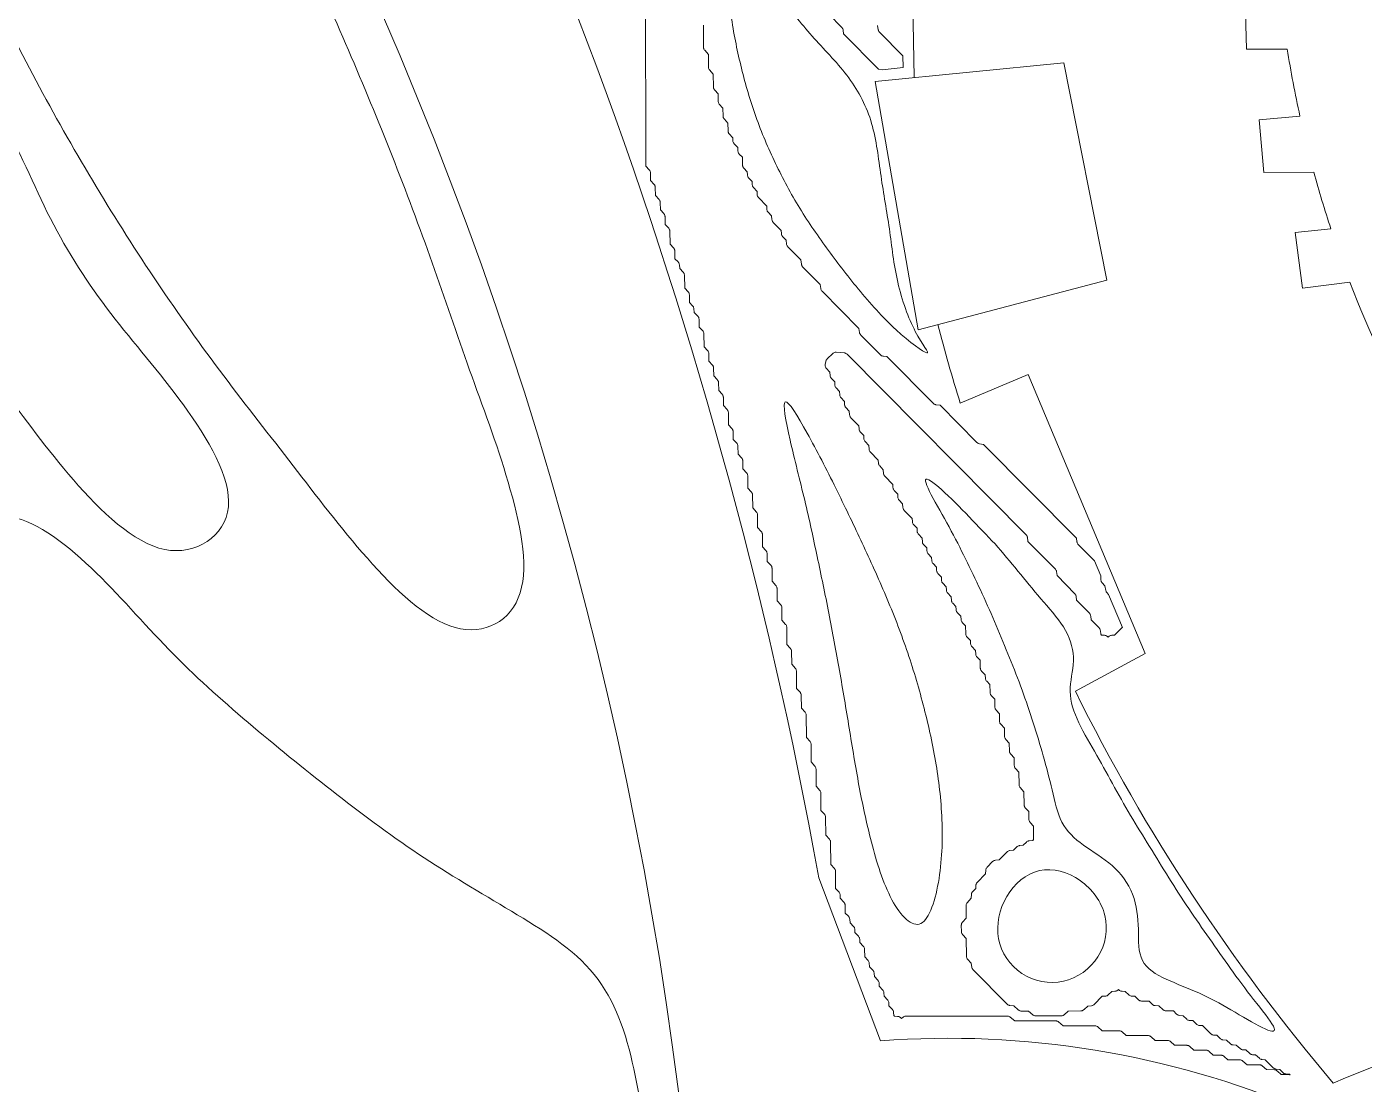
# Model space of a CAD drawing. Header units: inches. Extents: x 36 to 80.1, y 17.3 to 55.9.
# Drawn here: x 39.93 to 47.28, y 35.95 to 41.76 of the extents above; entities that cross this region are included whole.
import ezdxf

# ---------------------------------------------------------------- set-up
doc = ezdxf.new("R2010")
doc.units = ezdxf.units.IN
for name, color, linetype, lineweight in [('01_ORIGINAL_CAD', 7, 'Continuous', 20), ('02_APPROVED_PDF_OUTLINES', 7, 'Continuous', 15), ('03_ADDED_AREAS_SAME_COMPOSITION', 7, 'Continuous', 15)]:
    doc.layers.add(name, color=color, linetype=linetype, lineweight=lineweight)

msp = doc.modelspace()

# ---------------------------------------------------------------- linework, layer by layer
at = {"layer": '01_ORIGINAL_CAD'}
for points in [[(44.2832, 37.0838, 0.090917), (40.9305, 45.9685, -0.652582), (40.9305, 49.0108, -0.158741), (45.0035, 48.4251, -0.098355), (47.824, 46.2028), (47.7547, 46.078)], [(46.926, 41.2696, -0.014645), (46.8557, 41.6385)], [(47.0957, 40.6507, -0.012679), (47.002, 40.962)], [(48.1417, 39.35), (48.1299, 39.6486), (47.5702, 39.5607, -0.034306), (47.2, 40.3576, -0.034306)], [(44.936, 40.1239, 0.010564), (45.0593, 39.6928, 0.010564)], [(45.6919, 38.1087, 0.060935), (47.1089, 35.956, -0.206423), (49.3752, 35.9901)], [(46.9349, 35.809, 0.119192), (44.6213, 36.1879), (44.2832, 37.0838)]]:
    msp.add_lwpolyline(points, format="xyb", dxfattribs=at)
for points in [[(44.8072, 41.4818), (44.7991, 41.881), (45.0612, 41.8863), (45.0437, 43.247)], [(46.8183, 41.9082), (46.6252, 41.9024), (46.6331, 41.6385), (46.8557, 41.6385)], [(46.926, 41.2696), (46.7016, 41.2491), (46.728, 40.9607), (47.002, 40.962)], [(47.0957, 40.6507), (46.8999, 40.6301)], [(46.8999, 40.6301), (46.939, 40.3243), (47.2, 40.3576)], [(46.075, 38.3173), (45.4333, 39.8494), (45.0593, 39.6928)], [(46.075, 38.3173), (45.6919, 38.1087)]]:
    msp.add_lwpolyline(points, dxfattribs=at)
msp.add_lwpolyline([(45.6289, 41.5624), (44.5925, 41.4607), (44.8281, 40.0955), (45.8647, 40.3685)], close=True, dxfattribs=at)
msp.add_arc((22.064, 33.1953), 21.6191, 354.05829, 36.03187, dxfattribs=at)
at = {"layer": '02_APPROVED_PDF_OUTLINES'}
for points in [[(43.649, 41.7691), (43.6494, 41.6475), (43.6497, 41.644), (43.6505, 41.6405), (43.6518, 41.6371), (43.6535, 41.634), (43.6556, 41.6312), (43.6758, 41.6081), (43.6762, 41.5402), (43.6765, 41.5366), (43.6772, 41.5331), (43.6785, 41.5298), (43.6802, 41.5267), (43.6824, 41.5238), (43.7027, 41.5007), (43.7038, 41.4298), (43.704, 41.4267), (43.7046, 41.4237), (43.7056, 41.4208), (43.7069, 41.418), (43.7086, 41.4155), (43.7105, 41.4131), (43.7293, 41.3929), (43.7296, 41.3523), (43.7299, 41.3487), (43.7307, 41.3453), (43.732, 41.3419), (43.7337, 41.3388), (43.7358, 41.336), (43.7562, 41.3127), (43.7572, 41.2686), (43.7574, 41.2656), (43.7581, 41.2626), (43.759, 41.2597), (43.7603, 41.257), (43.762, 41.2544), (43.7639, 41.2521), (43.7829, 41.2318), (43.7839, 41.1881), (43.7841, 41.1851), (43.7848, 41.1821), (43.7857, 41.1792), (43.787, 41.1765), (43.7887, 41.1739), (43.7906, 41.1716), (43.8098, 41.1511), (43.8106, 41.1339), (43.811, 41.1304), (43.8119, 41.127), (43.8132, 41.1237), (43.815, 41.1207), (43.8173, 41.1179), (43.8369, 41.0969), (43.8386, 41.0766), (43.8392, 41.0732), (43.8402, 41.0699), (43.8416, 41.0668), (43.8434, 41.0639), (43.8457, 41.0613), (43.8629, 41.0436), (43.8639, 41.0003), (43.8641, 40.9972), (43.8648, 40.9943), (43.8657, 40.9914), (43.867, 40.9887), (43.8687, 40.9861), (43.8706, 40.9838), (43.8898, 40.9632), (43.8905, 40.9461), (43.891, 40.9426), (43.8918, 40.9391), (43.8932, 40.9359), (43.895, 40.9329), (43.8972, 40.9301), (43.9164, 40.9096), (43.9172, 40.8924), (43.9176, 40.8889), (43.9185, 40.8855), (43.9199, 40.8822), (43.9217, 40.8792), (43.9239, 40.8765), (43.9431, 40.8559), (43.9438, 40.8387), (43.9442, 40.8358), (43.9448, 40.8328), (43.9458, 40.83), (43.9472, 40.8273), (43.9488, 40.8248), (43.9508, 40.8225), (43.9963, 40.7752), (43.9971, 40.7583), (43.9975, 40.7548), (43.9984, 40.7513), (43.9997, 40.7481), (44.0016, 40.7451), (44.0038, 40.7423), (44.0234, 40.7213), (44.0252, 40.701), (44.0257, 40.6975), (44.0267, 40.6943), (44.0281, 40.6911), (44.03, 40.6882), (44.0323, 40.6856), (44.0762, 40.6409), (44.077, 40.6241), (44.0774, 40.6206), (44.0783, 40.6172), (44.0796, 40.6139), (44.0814, 40.6109), (44.0837, 40.6082), (44.1033, 40.5872), (44.1051, 40.5668), (44.1056, 40.5634), (44.1066, 40.5601), (44.108, 40.557), (44.1099, 40.5541), (44.1122, 40.5514), (44.1836, 40.479), (44.1869, 40.456), (44.1875, 40.4528), (44.1886, 40.4498), (44.19, 40.4469), (44.1918, 40.4443), (44.1939, 40.4418), (44.2901, 40.3448), (44.2933, 40.3218), (44.294, 40.3187), (44.295, 40.3157), (44.2964, 40.3128), (44.2982, 40.3101), (44.3003, 40.3077), (44.5029, 40.1034), (44.5061, 40.0804), (44.5068, 40.0773), (44.5078, 40.0742), (44.5093, 40.0714), (44.5111, 40.0687), (44.5132, 40.0663), (44.6218, 39.9571), (44.6245, 39.9548), (44.6274, 39.9529), (44.6306, 39.9514), (44.6339, 39.9504), (44.6373, 39.9498), (44.6569, 39.9481), (44.912, 39.6909), (44.9144, 39.6887), (44.9171, 39.6869), (44.92, 39.6854), (44.9231, 39.6844), (44.9262, 39.6837), (44.9489, 39.6805), (45.1513, 39.4763), (45.1537, 39.4742), (45.1564, 39.4724), (45.1593, 39.4709), (45.1624, 39.4698), (45.1655, 39.4692), (45.1882, 39.4659), (45.6991, 38.9507), (45.7008, 38.9308), (45.7014, 38.9274), (45.7024, 38.924), (45.7038, 38.9209), (45.7057, 38.918), (45.7079, 38.9154), (45.7974, 38.8248), (45.8315, 38.7433), (45.8325, 38.7199), (45.8329, 38.7164), (45.8338, 38.713), (45.8351, 38.7098), (45.8369, 38.7068), (45.8391, 38.704), (45.8539, 38.6878), (45.8597, 38.6618), (45.8606, 38.6588), (45.8619, 38.6559), (45.8634, 38.6532), (45.8653, 38.6508), (45.8748, 38.64), (45.9502, 38.46), (45.9496, 38.4596), (45.9079, 38.4173), (45.8916, 38.4165), (45.8881, 38.4161), (45.8847, 38.4152), (45.8815, 38.4139), (45.8785, 38.4121), (45.8757, 38.4098), (45.872, 38.4064), (45.8683, 38.4099), (45.8655, 38.4121), (45.8625, 38.4139), (45.8592, 38.4152), (45.8558, 38.4161), (45.8523, 38.4165), (45.836, 38.4172), (45.8314, 38.4219), (45.8297, 38.4418), (45.8291, 38.4452), (45.8281, 38.4485), (45.8267, 38.4516), (45.8248, 38.4545), (45.8226, 38.4572), (45.7782, 38.5023), (45.7764, 38.5223), (45.7759, 38.5257), (45.7749, 38.529), (45.7735, 38.5321), (45.7716, 38.5351), (45.7693, 38.5377), (45.6984, 38.6096), (45.6966, 38.6296), (45.6961, 38.633), (45.6951, 38.6363), (45.6936, 38.6395), (45.6917, 38.6424), (45.6895, 38.645), (45.5914, 38.7443), (45.5882, 38.7673), (45.5875, 38.7704), (45.5865, 38.7734), (45.5851, 38.7763), (45.5833, 38.779), (45.5812, 38.7814), (45.4318, 38.932), (45.4286, 38.955), (45.4279, 38.9582), (45.4269, 38.9612), (45.4254, 38.9641), (45.4237, 38.9667), (45.4216, 38.9692), (44.4375, 39.9615), (44.4348, 39.9639), (44.4318, 39.9658), (44.4286, 39.9673), (44.4252, 39.9683), (44.4217, 39.9688), (44.3787, 39.9721), (44.3752, 39.9721), (44.3717, 39.9716), (44.3683, 39.9707), (44.3651, 39.9693), (44.3622, 39.9674), (44.3595, 39.9652), (44.3281, 39.935), (44.326, 39.9328), (44.3242, 39.9303), (44.3228, 39.9276), (44.3216, 39.9248), (44.3209, 39.9218), (44.3177, 39.9055), (44.3173, 39.9022), (44.3173, 39.8988), (44.3178, 39.8955), (44.3187, 39.8923), (44.3201, 39.8892), (44.3218, 39.8863), (44.3239, 39.8837), (44.3435, 39.8627), (44.3453, 39.8423), (44.3459, 39.8389), (44.3469, 39.8357), (44.3483, 39.8325), (44.3501, 39.8297), (44.3523, 39.827), (44.3698, 39.8092), (44.3705, 39.7923), (44.3709, 39.7888), (44.3718, 39.7854), (44.3732, 39.7821), (44.375, 39.7791), (44.3772, 39.7764), (44.3964, 39.7558), (44.3972, 39.7386), (44.3976, 39.7351), (44.3985, 39.7317), (44.3999, 39.7285), (44.4017, 39.7254), (44.4039, 39.7227), (44.4231, 39.7021), (44.4238, 39.685), (44.4242, 39.6815), (44.4251, 39.6781), (44.4265, 39.6748), (44.4283, 39.6718), (44.4305, 39.669), (44.4501, 39.648), (44.4519, 39.6277), (44.4525, 39.6243), (44.4535, 39.621), (44.4549, 39.6178), (44.4568, 39.6149), (44.459, 39.6123), (44.503, 39.5676), (44.5037, 39.5508), (44.5041, 39.5473), (44.505, 39.5439), (44.5064, 39.5407), (44.5082, 39.5376), (44.5104, 39.5349), (44.5296, 39.5143), (44.5304, 39.4972), (44.5308, 39.4937), (44.5317, 39.4903), (44.533, 39.487), (44.5348, 39.484), (44.5371, 39.4812), (44.5567, 39.4602), (44.5585, 39.4399), (44.559, 39.4365), (44.56, 39.4332), (44.5614, 39.43), (44.5633, 39.4271), (44.5655, 39.4245), (44.6095, 39.3798), (44.6103, 39.363), (44.6107, 39.3595), (44.6116, 39.3561), (44.6129, 39.3529), (44.6147, 39.3498), (44.617, 39.3471), (44.6366, 39.3261), (44.6383, 39.3057), (44.6389, 39.3023), (44.6399, 39.299), (44.6413, 39.2959), (44.6432, 39.293), (44.6454, 39.2904), (44.6894, 39.2457), (44.6901, 39.2289), (44.6905, 39.2254), (44.6914, 39.222), (44.6928, 39.2187), (44.6946, 39.2157), (44.6968, 39.213), (44.716, 39.1924), (44.7168, 39.1752), (44.7172, 39.1717), (44.7181, 39.1683), (44.7195, 39.1651), (44.7213, 39.162), (44.7235, 39.1593), (44.7431, 39.1383), (44.7449, 39.1179), (44.7454, 39.1145), (44.7464, 39.1112), (44.7479, 39.1081), (44.7497, 39.1052), (44.752, 39.1026), (44.7959, 39.0579), (44.7967, 39.0411), (44.7971, 39.0376), (44.798, 39.0342), (44.7993, 39.0309), (44.8012, 39.0279), (44.8034, 39.0252), (44.8226, 39.0046), (44.8233, 38.9874), (44.8237, 38.9839), (44.8246, 38.9805), (44.826, 38.9773), (44.8278, 38.9742), (44.83, 38.9715), (44.8496, 38.9505), (44.8514, 38.9301), (44.8519, 38.9267), (44.8529, 38.9235), (44.8544, 38.9204), (44.8562, 38.9175), (44.8584, 38.9149), (44.8759, 38.897), (44.8766, 38.8801), (44.877, 38.8766), (44.8779, 38.8732), (44.8793, 38.8699), (44.8811, 38.8669), (44.8833, 38.8642), (44.9025, 38.8436), (44.9033, 38.8265), (44.9037, 38.823), (44.9046, 38.8195), (44.9059, 38.8163), (44.9077, 38.8133), (44.91, 38.8105), (44.9291, 38.79), (44.9299, 38.7728), (44.9303, 38.7693), (44.9312, 38.7659), (44.9326, 38.7626), (44.9344, 38.7596), (44.9366, 38.7569), (44.9558, 38.7363), (44.9566, 38.7191), (44.957, 38.7156), (44.9579, 38.7122), (44.9592, 38.709), (44.961, 38.7059), (44.9633, 38.7032), (44.9824, 38.6826), (44.9832, 38.6655), (44.9836, 38.662), (44.9845, 38.6586), (44.9859, 38.6553), (44.9877, 38.6523), (44.9899, 38.6495), (45.0095, 38.6285), (45.0113, 38.6082), (45.0118, 38.6048), (45.0128, 38.6015), (45.0142, 38.5984), (45.0161, 38.5955), (45.0183, 38.5929), (45.0357, 38.575), (45.0365, 38.5582), (45.0369, 38.5547), (45.0378, 38.5512), (45.0392, 38.548), (45.041, 38.545), (45.0432, 38.5422), (45.0628, 38.5212), (45.0646, 38.5008), (45.0651, 38.4975), (45.0661, 38.4942), (45.0675, 38.4911), (45.0694, 38.4882), (45.0716, 38.4856), (45.0888, 38.4679), (45.0898, 38.4245), (45.0901, 38.4215), (45.0907, 38.4185), (45.0917, 38.4157), (45.093, 38.4129), (45.0946, 38.4104), (45.0965, 38.4081), (45.1157, 38.3875), (45.1165, 38.3703), (45.1169, 38.3668), (45.1178, 38.3634), (45.1192, 38.3602), (45.121, 38.3571), (45.1232, 38.3544), (45.1428, 38.3334), (45.1446, 38.313), (45.1451, 38.3096), (45.1461, 38.3064), (45.1475, 38.3033), (45.1494, 38.3004), (45.1516, 38.2978), (45.1688, 38.2801), (45.1698, 38.2367), (45.1701, 38.2337), (45.1707, 38.2307), (45.1717, 38.2279), (45.173, 38.2251), (45.1746, 38.2226), (45.1765, 38.2202), (45.1961, 38.1992), (45.1979, 38.1789), (45.1985, 38.1755), (45.1994, 38.1722), (45.2009, 38.1691), (45.2027, 38.1662), (45.2049, 38.1636), (45.2222, 38.1459), (45.2232, 38.1026), (45.2234, 38.0995), (45.224, 38.0966), (45.225, 38.0937), (45.2263, 38.091), (45.2279, 38.0884), (45.2299, 38.0861), (45.2488, 38.0657), (45.2499, 38.0221), (45.2501, 38.019), (45.2507, 38.0161), (45.2517, 38.0132), (45.253, 38.0105), (45.2546, 38.0079), (45.2566, 38.0056), (45.2754, 37.9854), (45.2757, 37.9447), (45.276, 37.9412), (45.2768, 37.9377), (45.278, 37.9344), (45.2797, 37.9313), (45.2819, 37.9285), (45.3022, 37.9052), (45.3032, 37.8611), (45.3035, 37.858), (45.3041, 37.8551), (45.3051, 37.8522), (45.3064, 37.8495), (45.308, 37.8469), (45.31, 37.8446), (45.3289, 37.8242), (45.3299, 37.7806), (45.3302, 37.7775), (45.3308, 37.7746), (45.3318, 37.7717), (45.3331, 37.769), (45.3347, 37.7664), (45.3367, 37.7641), (45.3556, 37.7437), (45.3566, 37.7001), (45.3569, 37.697), (45.3575, 37.6941), (45.3585, 37.6912), (45.3598, 37.6885), (45.3614, 37.6859), (45.3634, 37.6836), (45.3822, 37.6634), (45.3825, 37.5959), (45.3828, 37.5924), (45.3836, 37.5889), (45.3849, 37.5856), (45.3866, 37.5825), (45.3887, 37.5796), (45.409, 37.5564), (45.4101, 37.4855), (45.4104, 37.4825), (45.411, 37.4795), (45.412, 37.4766), (45.4133, 37.4738), (45.4149, 37.4712), (45.4169, 37.4689), (45.4358, 37.4486), (45.4368, 37.4049), (45.4371, 37.4019), (45.4377, 37.3989), (45.4387, 37.396), (45.44, 37.3933), (45.4416, 37.3907), (45.4436, 37.3884), (45.4623, 37.3683), (45.4625, 37.2934), (45.4584, 37.2892), (45.4388, 37.2874), (45.4354, 37.2869), (45.4321, 37.2859), (45.4289, 37.2844), (45.426, 37.2825), (45.4234, 37.2802), (45.4054, 37.2623), (45.3858, 37.2606), (45.3824, 37.26), (45.379, 37.259), (45.3759, 37.2575), (45.373, 37.2556), (45.3704, 37.2534), (45.3524, 37.2355), (45.3327, 37.2337), (45.3293, 37.2331), (45.326, 37.2321), (45.3228, 37.2306), (45.3199, 37.2287), (45.3173, 37.2264), (45.2728, 37.1817), (45.2532, 37.1799), (45.2497, 37.1794), (45.2464, 37.1783), (45.2432, 37.1768), (45.2403, 37.1749), (45.2377, 37.1726), (45.207, 37.1416), (45.2048, 37.1389), (45.2029, 37.136), (45.2015, 37.1329), (45.2005, 37.1295), (45.1999, 37.1261), (45.1982, 37.106), (45.1525, 37.0582), (45.1505, 37.0559), (45.1489, 37.0534), (45.1475, 37.0507), (45.1465, 37.0478), (45.1459, 37.0449), (45.1456, 37.0419), (45.1449, 37.0251), (45.1275, 37.0072), (45.1253, 37.0045), (45.1235, 37.0017), (45.1221, 36.9985), (45.1211, 36.9952), (45.1206, 36.9919), (45.1188, 36.971), (45.098, 36.9471), (45.0958, 36.9442), (45.0941, 36.9411), (45.0928, 36.9378), (45.0921, 36.9343), (45.0918, 36.9307), (45.0917, 36.8628), (45.0716, 36.8397), (45.0697, 36.8373), (45.0682, 36.8346), (45.067, 36.8318), (45.0661, 36.8288), (45.0656, 36.8257), (45.0655, 36.8227), (45.0664, 36.7872), (45.0667, 36.7842), (45.0673, 36.7812), (45.0682, 36.7784), (45.0696, 36.7757), (45.0712, 36.7731), (45.0731, 36.7708), (45.092, 36.7506), (45.0932, 36.6534), (45.0934, 36.6503), (45.094, 36.6473), (45.095, 36.6444), (45.0963, 36.6416), (45.098, 36.639), (45.0999, 36.6366), (45.12, 36.6151), (45.1233, 36.5917), (45.1239, 36.5886), (45.125, 36.5855), (45.1264, 36.5826), (45.1282, 36.58), (45.1303, 36.5776), (45.3165, 36.3898), (45.3189, 36.3877), (45.3216, 36.3859), (45.3245, 36.3844), (45.3275, 36.3833), (45.3307, 36.3827), (45.3542, 36.3793), (45.3785, 36.3578), (45.3808, 36.3559), (45.3834, 36.3544), (45.3861, 36.3531), (45.389, 36.3522), (45.392, 36.3517), (45.3949, 36.3515), (45.4353, 36.3513), (45.4582, 36.331), (45.4605, 36.3291), (45.4631, 36.3276), (45.4659, 36.3263), (45.4688, 36.3254), (45.4718, 36.3249), (45.4748, 36.3247), (45.6134, 36.3248), (45.6164, 36.325), (45.6194, 36.3255), (45.6223, 36.3264), (45.625, 36.3277), (45.6276, 36.3293), (45.63, 36.3311), (45.6529, 36.3515), (45.7227, 36.3526), (45.7258, 36.3528), (45.7289, 36.3535), (45.7318, 36.3545), (45.7346, 36.3558), (45.7372, 36.3575), (45.7396, 36.3595), (45.7602, 36.3792), (45.7802, 36.381), (45.7837, 36.3815), (45.787, 36.3826), (45.7902, 36.3841), (45.7931, 36.386), (45.7957, 36.3883), (45.8397, 36.4325), (45.856, 36.4332), (45.8596, 36.4337), (45.863, 36.4346), (45.8663, 36.436), (45.8694, 36.4378), (45.8721, 36.4401), (45.8924, 36.4594), (45.9091, 36.4601), (45.9126, 36.4605), (45.916, 36.4614), (45.9192, 36.4628), (45.9223, 36.4646), (45.925, 36.4668), (45.9287, 36.4703), (45.9324, 36.4668), (45.9352, 36.4646), (45.9382, 36.4628), (45.9415, 36.4614), (45.9449, 36.4605), (45.9484, 36.4601), (45.9651, 36.4594), (45.9854, 36.4402), (45.9882, 36.4379), (45.9912, 36.4361), (45.9945, 36.4347), (45.998, 36.4338), (46.0015, 36.4333), (46.0183, 36.4326), (46.0385, 36.4134), (46.0409, 36.4114), (46.0435, 36.4097), (46.0462, 36.4084), (46.0492, 36.4074), (46.0522, 36.4068), (46.0552, 36.4065), (46.0978, 36.4056), (46.1152, 36.3884), (46.1178, 36.3861), (46.1208, 36.3843), (46.1239, 36.3828), (46.1272, 36.3818), (46.1306, 36.3812), (46.1511, 36.3794), (46.1748, 36.3584), (46.1772, 36.3565), (46.1797, 36.355), (46.1825, 36.3537), (46.1853, 36.3528), (46.1883, 36.3523), (46.1913, 36.3521), (46.2308, 36.3519), (46.248, 36.3348), (46.2507, 36.3325), (46.2536, 36.3307), (46.2567, 36.3292), (46.26, 36.3282), (46.2634, 36.3277), (46.2834, 36.3259), (46.3042, 36.3062), (46.307, 36.3039), (46.31, 36.3021), (46.3133, 36.3007), (46.3168, 36.2998), (46.3203, 36.2994), (46.337, 36.2987), (46.3573, 36.2794), (46.3601, 36.2771), (46.3632, 36.2753), (46.3664, 36.2739), (46.3699, 36.273), (46.3734, 36.2726), (46.39, 36.2719), (46.4368, 36.2261), (46.4391, 36.2241), (46.4416, 36.2224), (46.4443, 36.221), (46.4472, 36.22), (46.4502, 36.2193), (46.4532, 36.219), (46.4696, 36.2182), (46.4872, 36.2008), (46.4898, 36.1985), (46.4927, 36.1966), (46.4959, 36.1952), (46.4992, 36.1942), (46.5026, 36.1936), (46.5226, 36.1919), (46.5434, 36.1722), (46.5461, 36.1699), (46.5492, 36.1681), (46.5525, 36.1667), (46.5559, 36.1658), (46.5595, 36.1654), (46.5762, 36.1646), (46.5965, 36.1454), (46.5993, 36.1431), (46.6023, 36.1413), (46.6056, 36.1399), (46.6091, 36.139), (46.6126, 36.1386), (46.6293, 36.1378), (46.6496, 36.1186), (46.6524, 36.1163), (46.6554, 36.1145), (46.6587, 36.1131), (46.6622, 36.1122), (46.6657, 36.1118), (46.6825, 36.111), (46.7028, 36.0918), (46.7055, 36.0895), (46.7086, 36.0877), (46.7119, 36.0863), (46.7153, 36.0854), (46.7189, 36.085), (46.7352, 36.0842), (46.7794, 36.04), (46.782, 36.0378), (46.785, 36.0359), (46.7881, 36.0344), (46.7915, 36.0334), (46.7949, 36.0328), (46.8146, 36.0311), (46.8326, 36.0132), (46.8353, 36.0109), (46.8382, 36.009), (46.8413, 36.0076), (46.8446, 36.0066), (46.848, 36.006), (46.8677, 36.0043), (46.8715, 36.0005), (46.8687, 36.0015), (46.8653, 36.0023), (46.8618, 36.0026), (46.8219, 36.0028), (46.802, 36.0216), (46.7997, 36.0236), (46.7971, 36.0253), (46.7943, 36.0266), (46.7914, 36.0276), (46.7884, 36.0282), (46.7854, 36.0285), (46.7419, 36.0294), (46.7189, 36.0498), (46.7165, 36.0517), (46.714, 36.0532), (46.7112, 36.0545), (46.7084, 36.0554), (46.7054, 36.0559), (46.7024, 36.0561), (46.6355, 36.0563), (46.6127, 36.0766), (46.6103, 36.0784), (46.6077, 36.08), (46.605, 36.0812), (46.6021, 36.0821), (46.5992, 36.0827), (46.5962, 36.0829), (46.5298, 36.0831), (46.5099, 36.1019), (46.5075, 36.1039), (46.505, 36.1056), (46.5022, 36.1069), (46.4993, 36.1079), (46.4963, 36.1085), (46.4932, 36.1088), (46.4498, 36.1097), (46.4268, 36.1301), (46.4244, 36.132), (46.4218, 36.1335), (46.4191, 36.1348), (46.4162, 36.1357), (46.4133, 36.1362), (46.4103, 36.1364), (46.3434, 36.1366), (46.3205, 36.1569), (46.3182, 36.1587), (46.3156, 36.1603), (46.3129, 36.1615), (46.31, 36.1624), (46.307, 36.163), (46.304, 36.1632), (46.2372, 36.1634), (46.2143, 36.1836), (46.212, 36.1855), (46.2094, 36.1871), (46.2066, 36.1883), (46.2038, 36.1892), (46.2008, 36.1897), (46.1978, 36.1899), (46.1309, 36.1901), (46.1081, 36.2104), (46.1057, 36.2123), (46.1031, 36.2138), (46.1004, 36.2151), (46.0975, 36.216), (46.0945, 36.2165), (46.0915, 36.2167), (45.9716, 36.2169), (45.9488, 36.2371), (45.9464, 36.239), (45.9438, 36.2405), (45.9411, 36.2418), (45.9382, 36.2427), (45.9352, 36.2432), (45.9322, 36.2434), (45.8388, 36.2436), (45.816, 36.2639), (45.8136, 36.2657), (45.811, 36.2673), (45.8083, 36.2685), (45.8054, 36.2694), (45.8024, 36.27), (45.7994, 36.2702), (45.6258, 36.2703), (45.5999, 36.2915), (45.5971, 36.2935), (45.594, 36.2951), (45.5908, 36.2962), (45.5875, 36.2969), (45.584, 36.2971), (45.3603, 36.297), (45.3344, 36.3181), (45.3316, 36.3201), (45.3285, 36.3217), (45.3253, 36.3228), (45.322, 36.3235), (45.3185, 36.3238), (44.7611, 36.3234), (44.7578, 36.3231), (44.7546, 36.3225), (44.7515, 36.3214), (44.7486, 36.32), (44.7458, 36.3181), (44.7361, 36.3106), (44.7308, 36.3155), (44.7281, 36.3177), (44.7251, 36.3195), (44.7218, 36.3208), (44.7184, 36.3217), (44.7149, 36.3221), (44.6986, 36.3228), (44.6945, 36.3271), (44.6937, 36.3438), (44.6933, 36.3473), (44.6924, 36.3507), (44.691, 36.354), (44.6892, 36.357), (44.687, 36.3597), (44.6678, 36.3803), (44.6671, 36.3975), (44.6667, 36.401), (44.6658, 36.4044), (44.6644, 36.4076), (44.6626, 36.4107), (44.6604, 36.4134), (44.6412, 36.4339), (44.6404, 36.4511), (44.64, 36.4546), (44.6391, 36.458), (44.6377, 36.4613), (44.6359, 36.4643), (44.6337, 36.4671), (44.6145, 36.4876), (44.6138, 36.5048), (44.6134, 36.5083), (44.6125, 36.5117), (44.6111, 36.5149), (44.6093, 36.518), (44.6071, 36.5207), (44.5879, 36.5413), (44.5871, 36.5584), (44.5867, 36.5619), (44.5858, 36.5654), (44.5845, 36.5686), (44.5826, 36.5716), (44.5804, 36.5744), (44.5608, 36.5954), (44.559, 36.6157), (44.5585, 36.6191), (44.5575, 36.6224), (44.5561, 36.6255), (44.5542, 36.6284), (44.552, 36.631), (44.5348, 36.6487), (44.5338, 36.6921), (44.5335, 36.6951), (44.5329, 36.698), (44.532, 36.7009), (44.5306, 36.7036), (44.529, 36.7062), (44.5271, 36.7085), (44.5079, 36.7291), (44.5071, 36.7463), (44.5067, 36.7498), (44.5058, 36.7532), (44.5045, 36.7564), (44.5027, 36.7595), (44.5004, 36.7622), (44.4812, 36.7827), (44.4805, 36.7999), (44.4801, 36.8034), (44.4792, 36.8068), (44.4778, 36.8101), (44.476, 36.8131), (44.4738, 36.8159), (44.4542, 36.8369), (44.4524, 36.8572), (44.4519, 36.8606), (44.4509, 36.8639), (44.4494, 36.867), (44.4476, 36.8699), (44.4454, 36.8725), (44.4282, 36.8902), (44.4272, 36.9335), (44.4269, 36.9366), (44.4263, 36.9395), (44.4253, 36.9424), (44.424, 36.9451), (44.4224, 36.9477), (44.4204, 36.95), (44.4008, 36.971), (44.3991, 36.9914), (44.3985, 36.9948), (44.3975, 36.998), (44.3961, 37.0012), (44.3943, 37.004), (44.392, 37.0067), (44.375, 37.0241), (44.3746, 37.1181), (44.3743, 37.1217), (44.3735, 37.1252), (44.3723, 37.1285), (44.3705, 37.1316), (44.3684, 37.1345), (44.3482, 37.1575), (44.3477, 37.2791), (44.3474, 37.2827), (44.3467, 37.2862), (44.3454, 37.2895), (44.3437, 37.2926), (44.3415, 37.2955), (44.3213, 37.3186), (44.3201, 37.4163), (44.3198, 37.4194), (44.3192, 37.4224), (44.3183, 37.4253), (44.3169, 37.4281), (44.3153, 37.4307), (44.3133, 37.4331), (44.2946, 37.4532), (44.2941, 37.5475), (44.2938, 37.5511), (44.2931, 37.5545), (44.2918, 37.5579), (44.2901, 37.561), (44.2879, 37.5639), (44.2678, 37.5869), (44.2673, 37.6817), (44.267, 37.6852), (44.2663, 37.6887), (44.265, 37.6921), (44.2633, 37.6952), (44.2611, 37.698), (44.241, 37.7211), (44.2405, 37.8159), (44.2402, 37.8194), (44.2395, 37.8229), (44.2382, 37.8262), (44.2365, 37.8294), (44.2343, 37.8322), (44.2142, 37.8553), (44.2137, 37.9769), (44.2134, 37.9804), (44.2126, 37.9839), (44.2114, 37.9873), (44.2096, 37.9904), (44.2075, 37.9932), (44.1872, 38.0164), (44.1861, 38.0873), (44.1858, 38.0904), (44.1852, 38.0934), (44.1843, 38.0963), (44.1829, 38.099), (44.1813, 38.1016), (44.1793, 38.104), (44.1606, 38.1241), (44.1601, 38.2184), (44.1598, 38.222), (44.1591, 38.2254), (44.1578, 38.2288), (44.1561, 38.2319), (44.1539, 38.2348), (44.1336, 38.2579), (44.1325, 38.3288), (44.1323, 38.3319), (44.1317, 38.3349), (44.1307, 38.3378), (44.1294, 38.3405), (44.1277, 38.3431), (44.1258, 38.3455), (44.107, 38.3656), (44.1066, 38.4599), (44.1063, 38.4635), (44.1055, 38.467), (44.1043, 38.4703), (44.1025, 38.4734), (44.1004, 38.4763), (44.0802, 38.4993), (44.0798, 38.5673), (44.0795, 38.5708), (44.0788, 38.5743), (44.0775, 38.5777), (44.0758, 38.5808), (44.0736, 38.5836), (44.0534, 38.6067), (44.0531, 38.6746), (44.0528, 38.6782), (44.052, 38.6817), (44.0508, 38.685), (44.049, 38.6881), (44.0469, 38.691), (44.0266, 38.7141), (44.0255, 38.785), (44.0252, 38.7881), (44.0246, 38.7911), (44.0237, 38.794), (44.0223, 38.7967), (44.0207, 38.7993), (44.0187, 38.8017), (43.9998, 38.822), (43.9988, 38.8657), (43.9985, 38.8687), (43.9979, 38.8717), (43.9969, 38.8746), (43.9956, 38.8773), (43.994, 38.8798), (43.9921, 38.8822), (43.9733, 38.9023), (43.9729, 38.9698), (43.9726, 38.9734), (43.9718, 38.9768), (43.9706, 38.9802), (43.9688, 38.9833), (43.9667, 38.9861), (43.9465, 39.0092), (43.9461, 39.0772), (43.9459, 39.0807), (43.9451, 39.0842), (43.9438, 39.0875), (43.9421, 39.0906), (43.9399, 39.0935), (43.9197, 39.1167), (43.9185, 39.1875), (43.9183, 39.1906), (43.9177, 39.1936), (43.9167, 39.1965), (43.9154, 39.1993), (43.9138, 39.2018), (43.9118, 39.2042), (43.893, 39.2243), (43.8926, 39.2918), (43.8924, 39.2954), (43.8916, 39.2989), (43.8903, 39.3022), (43.8886, 39.3053), (43.8864, 39.3082), (43.8661, 39.3314), (43.8651, 39.3756), (43.8648, 39.3786), (43.8642, 39.3815), (43.8632, 39.3844), (43.8619, 39.3872), (43.8603, 39.3897), (43.8584, 39.392), (43.8394, 39.4124), (43.8384, 39.4561), (43.8381, 39.4591), (43.8375, 39.462), (43.8365, 39.4649), (43.8352, 39.4677), (43.8336, 39.4702), (43.8317, 39.4725), (43.8127, 39.4929), (43.8117, 39.5366), (43.8114, 39.5396), (43.8108, 39.5426), (43.8098, 39.5454), (43.8085, 39.5482), (43.8069, 39.5507), (43.805, 39.553), (43.7862, 39.5732), (43.7858, 39.6407), (43.7855, 39.6442), (43.7847, 39.6477), (43.7835, 39.651), (43.7818, 39.6542), (43.7796, 39.657), (43.7593, 39.6802), (43.7582, 39.7244), (43.758, 39.7274), (43.7574, 39.7304), (43.7564, 39.7333), (43.7551, 39.736), (43.7534, 39.7385), (43.7515, 39.7409), (43.7325, 39.7612), (43.7315, 39.8049), (43.7313, 39.8079), (43.7307, 39.8109), (43.7297, 39.8138), (43.7284, 39.8165), (43.7268, 39.819), (43.7248, 39.8214), (43.7058, 39.8417), (43.7048, 39.8854), (43.7046, 39.8884), (43.704, 39.8914), (43.703, 39.8943), (43.7017, 39.897), (43.7001, 39.8995), (43.6981, 39.9019), (43.6792, 39.9222), (43.6781, 39.9659), (43.6779, 39.9689), (43.6773, 39.9719), (43.6763, 39.9748), (43.675, 39.9775), (43.6734, 39.98), (43.6714, 39.9824), (43.6525, 40.0026), (43.6514, 40.0731), (43.6512, 40.0761), (43.6506, 40.0791), (43.6496, 40.082), (43.6483, 40.0848), (43.6466, 40.0874), (43.6447, 40.0897), (43.6257, 40.11), (43.6247, 40.1537), (43.6244, 40.1568), (43.6238, 40.1597), (43.6229, 40.1626), (43.6215, 40.1653), (43.6199, 40.1679), (43.618, 40.1702), (43.5984, 40.1912), (43.5966, 40.2116), (43.5961, 40.215), (43.5951, 40.2183), (43.5936, 40.2214), (43.5918, 40.2243), (43.5896, 40.2269), (43.5724, 40.2445), (43.5714, 40.2879), (43.5711, 40.2909), (43.5705, 40.2939), (43.5695, 40.2968), (43.5682, 40.2995), (43.5666, 40.3021), (43.5646, 40.3044), (43.5457, 40.3246), (43.5446, 40.3951), (43.5444, 40.3981), (43.5438, 40.4011), (43.5428, 40.404), (43.5415, 40.4068), (43.5398, 40.4094), (43.5379, 40.4117), (43.5183, 40.4327), (43.5165, 40.4531), (43.516, 40.4565), (43.515, 40.4598), (43.5135, 40.4629), (43.5117, 40.4658), (43.5095, 40.4684), (43.4923, 40.486), (43.4913, 40.5294), (43.491, 40.5324), (43.4904, 40.5354), (43.4894, 40.5383), (43.4881, 40.541), (43.4865, 40.5436), (43.4845, 40.5459), (43.4656, 40.5661), (43.4645, 40.6366), (43.4643, 40.6396), (43.4637, 40.6426), (43.4627, 40.6455), (43.4614, 40.6483), (43.4597, 40.6509), (43.4578, 40.6532), (43.4388, 40.6735), (43.4378, 40.7172), (43.4376, 40.7203), (43.4369, 40.7232), (43.436, 40.7261), (43.4347, 40.7288), (43.433, 40.7314), (43.4311, 40.7337), (43.4123, 40.7539), (43.412, 40.7946), (43.4117, 40.7981), (43.4109, 40.8016), (43.4097, 40.8049), (43.4079, 40.808), (43.4058, 40.8108), (43.3854, 40.8341), (43.3844, 40.8782), (43.3842, 40.8813), (43.3836, 40.8842), (43.3826, 40.8871), (43.3813, 40.8898), (43.3796, 40.8924), (43.3777, 40.8947), (43.3587, 40.9151), (43.3577, 40.9587), (43.3575, 40.9618), (43.3569, 40.9647), (43.3559, 40.9676), (43.3546, 40.9703), (43.3529, 40.9729), (43.351, 40.9752), (43.3322, 40.9953), (43.3304, 41.9569)], [(44.6059, 41.7676), (44.6091, 41.7446), (44.6098, 41.7415), (44.6108, 41.7384), (44.6123, 41.7356), (44.614, 41.7329), (44.6161, 41.7305), (44.7448, 41.6008), (44.7461, 41.5361), (44.6313, 41.5248), (44.6104, 41.5285), (44.4183, 41.7221), (44.4166, 41.7421), (44.416, 41.7455), (44.415, 41.7488), (44.4136, 41.7519), (44.4117, 41.7548), (44.4094, 41.7575), (44.338, 41.8299)]]:
    msp.add_lwpolyline(points, dxfattribs=at)
for points, knots in [([(43.8087, 42.3294), (43.8352, 42.3374), (43.8804, 42.262), (43.9285, 42.1784), (43.9766, 42.0947), (44.0277, 42.0026), (44.082, 41.9208), (44.1363, 41.8389), (44.1938, 41.7673), (44.2574, 41.6967), (44.321, 41.6261), (44.3907, 41.5565), (44.4469, 41.4801), (44.5032, 41.4038), (44.5461, 41.3207), (44.5728, 41.2293), (44.5995, 41.1378), (44.6101, 41.0381), (44.6243, 40.9404), (44.6384, 40.8428), (44.6562, 40.7472), (44.6701, 40.6501), (44.684, 40.5531), (44.6941, 40.4546), (44.7166, 40.3563), (44.7391, 40.258), (44.7741, 40.1599), (44.8128, 40.0866), (44.8515, 40.0133), (44.894, 39.9648), (44.8764, 39.9683), (44.8588, 39.9718), (44.7812, 40.0273), (44.7071, 40.0952), (44.633, 40.1632), (44.5625, 40.2435), (44.4992, 40.3202), (44.436, 40.3969), (44.3802, 40.47), (44.3255, 40.5454), (44.2708, 40.6207), (44.2172, 40.6982), (44.1688, 40.7784), (44.1203, 40.8586), (44.0769, 40.9414), (44.0373, 41.0257), (43.9976, 41.1099), (43.9616, 41.1956), (43.9311, 41.2832), (43.9005, 41.3708), (43.8754, 41.4603), (43.8539, 41.5491), (43.8323, 41.6378), (43.8145, 41.7258), (43.8005, 41.8239), (43.7865, 41.9221), (43.7764, 42.0305), (43.7753, 42.1303), (43.7742, 42.2301), (43.7822, 42.3214), (43.8087, 42.3294)], [0, 0, 0, 0, 0.05, 0.05, 0.05, 0.1, 0.1, 0.1, 0.15, 0.15, 0.15, 0.2, 0.2, 0.2, 0.25, 0.25, 0.25, 0.3, 0.3, 0.3, 0.35, 0.35, 0.35, 0.4, 0.4, 0.4, 0.45, 0.45, 0.45, 0.5, 0.5, 0.5, 0.55, 0.55, 0.55, 0.6, 0.6, 0.6, 0.65, 0.65, 0.65, 0.7, 0.7, 0.7, 0.75, 0.75, 0.75, 0.8, 0.8, 0.8, 0.85, 0.85, 0.85, 0.9, 0.9, 0.9, 0.95, 0.95, 0.95, 1, 1, 1, 1]), ([(44.0986, 39.6992), (44.115, 39.706), (44.1661, 39.623), (44.2189, 39.5277), (44.2718, 39.4324), (44.3263, 39.3249), (44.3757, 39.2252), (44.425, 39.1255), (44.4691, 39.0338), (44.5132, 38.9396), (44.5573, 38.8455), (44.6013, 38.7491), (44.6429, 38.6518), (44.6845, 38.5545), (44.7236, 38.4564), (44.7583, 38.3569), (44.7931, 38.2574), (44.8236, 38.1565), (44.8508, 38.0543), (44.8779, 37.9521), (44.9017, 37.8486), (44.9204, 37.7444), (44.939, 37.6402), (44.9525, 37.5353), (44.9581, 37.4237), (44.9636, 37.3121), (44.9611, 37.1938), (44.943, 37.0798), (44.925, 36.9657), (44.8913, 36.8558), (44.8433, 36.8327), (44.7953, 36.8095), (44.7329, 36.8731), (44.6841, 36.9635), (44.6353, 37.0539), (44.5999, 37.1713), (44.5717, 37.2801), (44.5435, 37.3888), (44.5224, 37.489), (44.5032, 37.5919), (44.4841, 37.6949), (44.467, 37.8005), (44.4497, 37.9062), (44.4323, 38.0118), (44.4145, 38.1174), (44.3961, 38.2227), (44.3777, 38.328), (44.3585, 38.4331), (44.338, 38.5377), (44.3174, 38.6423), (44.2954, 38.7466), (44.2738, 38.8487), (44.2522, 38.9507), (44.2309, 39.0506), (44.2051, 39.1587), (44.1794, 39.2667), (44.1492, 39.3829), (44.1249, 39.4893), (44.1006, 39.5958), (44.0822, 39.6924), (44.0986, 39.6992)], [0, 0, 0, 0, 0.05, 0.05, 0.05, 0.1, 0.1, 0.1, 0.15, 0.15, 0.15, 0.2, 0.2, 0.2, 0.25, 0.25, 0.25, 0.3, 0.3, 0.3, 0.35, 0.35, 0.35, 0.4, 0.4, 0.4, 0.45, 0.45, 0.45, 0.5, 0.5, 0.5, 0.55, 0.55, 0.55, 0.6, 0.6, 0.6, 0.65, 0.65, 0.65, 0.7, 0.7, 0.7, 0.75, 0.75, 0.75, 0.8, 0.8, 0.8, 0.85, 0.85, 0.85, 0.9, 0.9, 0.9, 0.95, 0.95, 0.95, 1, 1, 1, 1]), ([(44.8722, 39.2742), (44.8835, 39.2797), (44.9269, 39.2452), (44.9755, 39.2001), (45.024, 39.155), (45.0777, 39.0992), (45.1276, 39.0477), (45.1775, 38.9961), (45.2237, 38.9488), (45.2669, 38.9), (45.3101, 38.8512), (45.3503, 38.801), (45.3916, 38.7506), (45.4328, 38.7002), (45.4751, 38.6496), (45.5189, 38.5987), (45.5627, 38.5478), (45.608, 38.4966), (45.638, 38.4425), (45.6681, 38.3885), (45.6828, 38.3316), (45.6814, 38.2757), (45.6801, 38.2198), (45.6626, 38.1648), (45.6633, 38.1083), (45.6641, 38.0519), (45.6832, 37.9939), (45.7111, 37.935), (45.739, 37.8761), (45.7758, 37.8163), (45.8099, 37.7568), (45.844, 37.6972), (45.8755, 37.638), (45.9079, 37.5794), (45.9402, 37.5208), (45.9736, 37.463), (46.008, 37.4055), (46.0424, 37.3481), (46.0779, 37.2911), (46.1131, 37.234), (46.1482, 37.1769), (46.1831, 37.1196), (46.2189, 37.0628), (46.2547, 37.0059), (46.2913, 36.9496), (46.3288, 36.8941), (46.3664, 36.8387), (46.405, 36.7841), (46.4429, 36.7298), (46.4808, 36.6755), (46.518, 36.6214), (46.5588, 36.5651), (46.5996, 36.5088), (46.644, 36.4502), (46.6881, 36.3936), (46.7323, 36.337), (46.7763, 36.2823), (46.7843, 36.2575), (46.7924, 36.2328), (46.7645, 36.238), (46.7183, 36.2605), (46.672, 36.2831), (46.6074, 36.3231), (46.5468, 36.3584), (46.4862, 36.3937), (46.4295, 36.4245), (46.3699, 36.4511), (46.3102, 36.4778), (46.2476, 36.5004), (46.1911, 36.5267), (46.1345, 36.5531), (46.084, 36.5831), (46.0604, 36.6291), (46.0367, 36.6751), (46.0398, 36.7372), (46.038, 36.8016), (46.0362, 36.8661), (46.0295, 36.933), (46.0064, 36.9932), (45.9833, 37.0535), (45.9438, 37.1071), (45.8946, 37.1506), (45.8455, 37.1942), (45.7867, 37.2277), (45.7366, 37.2638), (45.6866, 37.2998), (45.6453, 37.3385), (45.6183, 37.3894), (45.5913, 37.4403), (45.5787, 37.5035), (45.5641, 37.5664), (45.5496, 37.6293), (45.5331, 37.6918), (45.5157, 37.7534), (45.4983, 37.8149), (45.4799, 37.8754), (45.4606, 37.9357), (45.4413, 37.996), (45.421, 38.0561), (45.3992, 38.1157), (45.3775, 38.1753), (45.3541, 38.2344), (45.3303, 38.2933), (45.3065, 38.3522), (45.2822, 38.411), (45.2574, 38.4696), (45.2325, 38.5281), (45.2071, 38.5866), (45.1807, 38.6442), (45.1542, 38.7018), (45.1267, 38.7586), (45.0989, 38.8153), (45.0712, 38.872), (45.0432, 38.9286), (45.0105, 38.989), (44.9777, 39.0494), (44.9402, 39.1134), (44.911, 39.1683), (44.8818, 39.2231), (44.8609, 39.2687), (44.8722, 39.2742)], [0, 0, 0, 0, 0.025, 0.025, 0.025, 0.05, 0.05, 0.05, 0.075, 0.075, 0.075, 0.1, 0.1, 0.1, 0.125, 0.125, 0.125, 0.15, 0.15, 0.15, 0.175, 0.175, 0.175, 0.2, 0.2, 0.2, 0.225, 0.225, 0.225, 0.25, 0.25, 0.25, 0.275, 0.275, 0.275, 0.3, 0.3, 0.3, 0.325, 0.325, 0.325, 0.35, 0.35, 0.35, 0.375, 0.375, 0.375, 0.4, 0.4, 0.4, 0.425, 0.425, 0.425, 0.45, 0.45, 0.45, 0.475, 0.475, 0.475, 0.5, 0.5, 0.5, 0.525, 0.525, 0.525, 0.55, 0.55, 0.55, 0.575, 0.575, 0.575, 0.6, 0.6, 0.6, 0.625, 0.625, 0.625, 0.65, 0.65, 0.65, 0.675, 0.675, 0.675, 0.7, 0.7, 0.7, 0.725, 0.725, 0.725, 0.75, 0.75, 0.75, 0.775, 0.775, 0.775, 0.8, 0.8, 0.8, 0.825, 0.825, 0.825, 0.85, 0.85, 0.85, 0.875, 0.875, 0.875, 0.9, 0.9, 0.9, 0.925, 0.925, 0.925, 0.95, 0.95, 0.95, 0.975, 0.975, 0.975, 1, 1, 1, 1]), ([(45.4951, 37.1232), (45.4216, 37.1072), (45.3568, 37.0513), (45.3154, 36.9811), (45.274, 36.9109), (45.256, 36.8264), (45.2704, 36.7491), (45.2849, 36.6718), (45.3318, 36.6017), (45.3977, 36.5585), (45.4637, 36.5152), (45.5486, 36.4987), (45.6262, 36.5157), (45.7037, 36.5327), (45.774, 36.5832), (45.8163, 36.65), (45.8586, 36.7167), (45.8728, 36.7997), (45.8543, 36.876), (45.8357, 36.9523), (45.7844, 37.022), (45.7176, 37.0688), (45.6509, 37.1155), (45.5687, 37.1393), (45.4951, 37.1232)], [0, 0, 0, 0, 0.125, 0.125, 0.125, 0.25, 0.25, 0.25, 0.375, 0.375, 0.375, 0.5, 0.5, 0.5, 0.625, 0.625, 0.625, 0.75, 0.75, 0.75, 0.875, 0.875, 0.875, 1, 1, 1, 1])]:
    msp.add_open_spline(points, degree=3, knots=knots, dxfattribs=at)
at = {"layer": '03_ADDED_AREAS_SAME_COMPOSITION'}
for points, knots in [([(38.7793, 45.632), (38.8329, 45.8047), (38.9702, 45.9099), (39.1187, 45.8779), (39.2672, 45.8458), (39.4271, 45.6765), (39.5619, 45.4966), (39.6967, 45.3166), (39.8064, 45.126), (39.9172, 44.9446), (40.0279, 44.7632), (40.1396, 44.591), (40.2496, 44.4151), (40.3596, 44.2392), (40.4678, 44.0595), (40.5729, 43.8781), (40.6779, 43.6966), (40.7799, 43.5133), (40.8791, 43.3288), (40.9783, 43.1442), (41.0747, 42.9584), (41.1686, 42.7712), (41.2624, 42.584), (41.3536, 42.3955), (41.4419, 42.2056), (41.5302, 42.0158), (41.6157, 41.8246), (41.6985, 41.6322), (41.7812, 41.4398), (41.8613, 41.2461), (41.9383, 41.051), (42.0153, 40.8559), (42.0893, 40.6594), (42.1588, 40.4635), (42.2282, 40.2676), (42.2932, 40.0724), (42.3642, 39.8742), (42.4352, 39.6761), (42.5122, 39.475), (42.5761, 39.2577), (42.6401, 39.0404), (42.6909, 38.8068), (42.6421, 38.6503), (42.5934, 38.4939), (42.445, 38.4146), (42.2849, 38.4587), (42.1248, 38.5027), (41.9529, 38.67), (41.8026, 38.8397), (41.6523, 39.0094), (41.5236, 39.1814), (41.3951, 39.3479), (41.2667, 39.5145), (41.1386, 39.6757), (41.0137, 39.8418), (40.8888, 40.008), (40.7671, 40.1791), (40.65, 40.3531), (40.5329, 40.5272), (40.4203, 40.7041), (40.3121, 40.8835), (40.204, 41.0629), (40.1003, 41.2448), (40.0014, 41.4294), (39.9025, 41.614), (39.8085, 41.8013), (39.7196, 41.9909), (39.6308, 42.1806), (39.5472, 42.3726), (39.469, 42.5669), (39.3908, 42.7612), (39.318, 42.9578), (39.251, 43.1566), (39.184, 43.3554), (39.123, 43.5565), (39.0693, 43.7577), (39.0157, 43.9589), (38.9695, 44.1603), (38.9234, 44.3639), (38.8773, 44.5676), (38.8313, 44.7734), (38.7934, 44.9964), (38.7554, 45.2193), (38.7256, 45.4594), (38.7793, 45.632)], [0, 0, 0, 0, 0.035714, 0.035714, 0.035714, 0.071429, 0.071429, 0.071429, 0.107143, 0.107143, 0.107143, 0.142857, 0.142857, 0.142857, 0.178571, 0.178571, 0.178571, 0.214286, 0.214286, 0.214286, 0.25, 0.25, 0.25, 0.285714, 0.285714, 0.285714, 0.321429, 0.321429, 0.321429, 0.357143, 0.357143, 0.357143, 0.392857, 0.392857, 0.392857, 0.428571, 0.428571, 0.428571, 0.464286, 0.464286, 0.464286, 0.5, 0.5, 0.5, 0.535714, 0.535714, 0.535714, 0.571429, 0.571429, 0.571429, 0.607143, 0.607143, 0.607143, 0.642857, 0.642857, 0.642857, 0.678571, 0.678571, 0.678571, 0.714286, 0.714286, 0.714286, 0.75, 0.75, 0.75, 0.785714, 0.785714, 0.785714, 0.821429, 0.821429, 0.821429, 0.857143, 0.857143, 0.857143, 0.892857, 0.892857, 0.892857, 0.928571, 0.928571, 0.928571, 0.964286, 0.964286, 0.964286, 1, 1, 1, 1]), ([(39.0058, 41.4412), (38.958, 41.2566), (39.0093, 41.0111), (39.0915, 40.8035), (39.1738, 40.5959), (39.287, 40.4262), (39.411, 40.2612), (39.5349, 40.0961), (39.6695, 39.9357), (39.7954, 39.7723), (39.9213, 39.6088), (40.0385, 39.4423), (40.1876, 39.2708), (40.3367, 39.0992), (40.5178, 38.9227), (40.6892, 38.8881), (40.8607, 38.8536), (41.0226, 38.9609), (41.0389, 39.122), (41.0552, 39.2831), (40.9259, 39.498), (40.7918, 39.6826), (40.6578, 39.8671), (40.519, 40.0213), (40.3934, 40.185), (40.2679, 40.3487), (40.1556, 40.5218), (40.0618, 40.7062), (39.9679, 40.8906), (39.8926, 41.0861), (39.7767, 41.2825), (39.6608, 41.4789), (39.5043, 41.6761), (39.3525, 41.7129), (39.2007, 41.7496), (39.0537, 41.6258), (39.0058, 41.4412)], [0, 0, 0, 0, 0.083333, 0.083333, 0.083333, 0.166667, 0.166667, 0.166667, 0.25, 0.25, 0.25, 0.333333, 0.333333, 0.333333, 0.416667, 0.416667, 0.416667, 0.5, 0.5, 0.5, 0.583333, 0.583333, 0.583333, 0.666667, 0.666667, 0.666667, 0.75, 0.75, 0.75, 0.833333, 0.833333, 0.833333, 0.916667, 0.916667, 0.916667, 1, 1, 1, 1]), ([(39.5234, 38.7898), (39.5612, 38.9594), (39.6761, 39.076), (39.8187, 39.0691), (39.9614, 39.0622), (40.1319, 38.9316), (40.2846, 38.7866), (40.4373, 38.6416), (40.5723, 38.4821), (40.7123, 38.3378), (40.8524, 38.1936), (40.9974, 38.0646), (41.1468, 37.9378), (41.2961, 37.811), (41.4497, 37.6865), (41.6052, 37.5648), (41.7607, 37.4431), (41.918, 37.3242), (42.0836, 37.2141), (42.2492, 37.1039), (42.423, 37.0024), (42.5943, 36.9), (42.7656, 36.7977), (42.9344, 36.6944), (43.0488, 36.5526), (43.1632, 36.4107), (43.2233, 36.2302), (43.2663, 36.0346), (43.3092, 35.8391), (43.3352, 35.6285), (43.3287, 35.4331), (43.3223, 35.2378), (43.2836, 35.0576), (43.1898, 34.8988), (43.0961, 34.7399), (42.9474, 34.6024), (42.8033, 34.4622), (42.6592, 34.322), (42.5198, 34.1791), (42.3869, 34.0321), (42.2541, 33.8851), (42.128, 33.734), (42.0031, 33.5811), (41.8781, 33.4282), (41.7545, 33.2736), (41.6323, 33.1182), (41.51, 32.9628), (41.3892, 32.8067), (41.2719, 32.6502), (41.1545, 32.4937), (41.0406, 32.3368), (40.9302, 32.166), (40.8198, 31.9951), (40.7129, 31.8103), (40.5801, 31.6508), (40.4474, 31.4914), (40.289, 31.3573), (40.1539, 31.3545), (40.0189, 31.3516), (39.9073, 31.48), (39.8654, 31.6561), (39.8235, 31.8323), (39.8511, 32.0562), (39.8745, 32.2664), (39.8978, 32.4765), (39.9168, 32.6729), (39.9279, 32.8689), (39.939, 33.0649), (39.9422, 33.2605), (39.9441, 33.4574), (39.946, 33.6543), (39.9466, 33.8524), (39.9448, 34.0503), (39.9429, 34.2481), (39.9387, 34.4457), (39.9319, 34.6432), (39.9252, 34.8407), (39.9159, 35.0381), (39.9044, 35.2353), (39.8929, 35.4325), (39.8793, 35.6296), (39.8633, 35.8266), (39.8474, 36.0235), (39.8292, 36.2204), (39.8092, 36.4173), (39.7893, 36.6141), (39.7675, 36.8111), (39.7453, 37.0064), (39.723, 37.2018), (39.7004, 37.3957), (39.67, 37.5903), (39.6397, 37.7848), (39.6017, 37.9801), (39.5631, 38.189), (39.5246, 38.3978), (39.4855, 38.6203), (39.5234, 38.7898)], [0, 0, 0, 0, 0.03125, 0.03125, 0.03125, 0.0625, 0.0625, 0.0625, 0.09375, 0.09375, 0.09375, 0.125, 0.125, 0.125, 0.15625, 0.15625, 0.15625, 0.1875, 0.1875, 0.1875, 0.21875, 0.21875, 0.21875, 0.25, 0.25, 0.25, 0.28125, 0.28125, 0.28125, 0.3125, 0.3125, 0.3125, 0.34375, 0.34375, 0.34375, 0.375, 0.375, 0.375, 0.40625, 0.40625, 0.40625, 0.4375, 0.4375, 0.4375, 0.46875, 0.46875, 0.46875, 0.5, 0.5, 0.5, 0.53125, 0.53125, 0.53125, 0.5625, 0.5625, 0.5625, 0.59375, 0.59375, 0.59375, 0.625, 0.625, 0.625, 0.65625, 0.65625, 0.65625, 0.6875, 0.6875, 0.6875, 0.71875, 0.71875, 0.71875, 0.75, 0.75, 0.75, 0.78125, 0.78125, 0.78125, 0.8125, 0.8125, 0.8125, 0.84375, 0.84375, 0.84375, 0.875, 0.875, 0.875, 0.90625, 0.90625, 0.90625, 0.9375, 0.9375, 0.9375, 0.96875, 0.96875, 0.96875, 1, 1, 1, 1])]:
    msp.add_open_spline(points, degree=3, knots=knots, dxfattribs=at)

doc.saveas('drawing.dxf')
